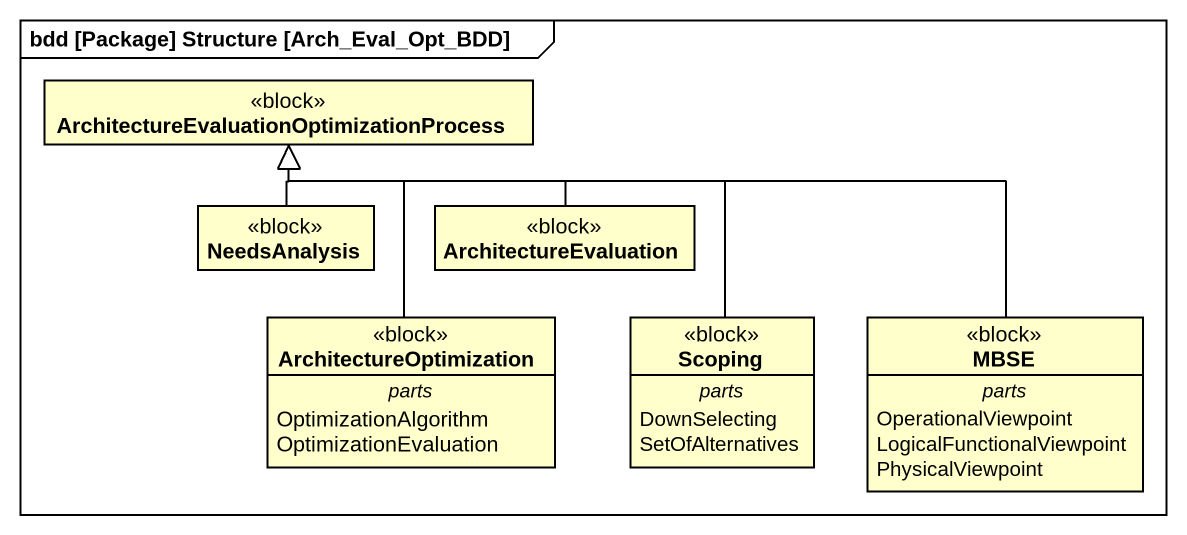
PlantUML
@startuml
mainframe bdd [Package] Structure [Arch_Eval_Opt_BDD]
hide circle
hide empty members
class "ArchitectureEvaluationOptimizationProcess" as ArchitectureEvaluationOptimi <<block>>
class NeedsAnalysis <<block>>
class ArchitectureEvaluation <<block>>
class ArchitectureOptimization <<block>> {
  -- parts --
  OptimizationAlgorithm
  OptimizationEvaluation
}
class Scoping <<block>> {
  -- parts --
  DownSelecting
  SetOfAlternatives
}
class MBSE <<block>> {
  -- parts --
  OperationalViewpoint
  LogicalFunctionalViewpoint
  PhysicalViewpoint
}
NeedsAnalysis -up-|> ArchitectureEvaluationOptimi
ArchitectureEvaluation -left-|> ArchitectureEvaluationOptimi
ArchitectureOptimization -up-|> ArchitectureEvaluationOptimi
Scoping -up-|> ArchitectureEvaluationOptimi
MBSE -left-|> ArchitectureEvaluationOptimi
@enduml
